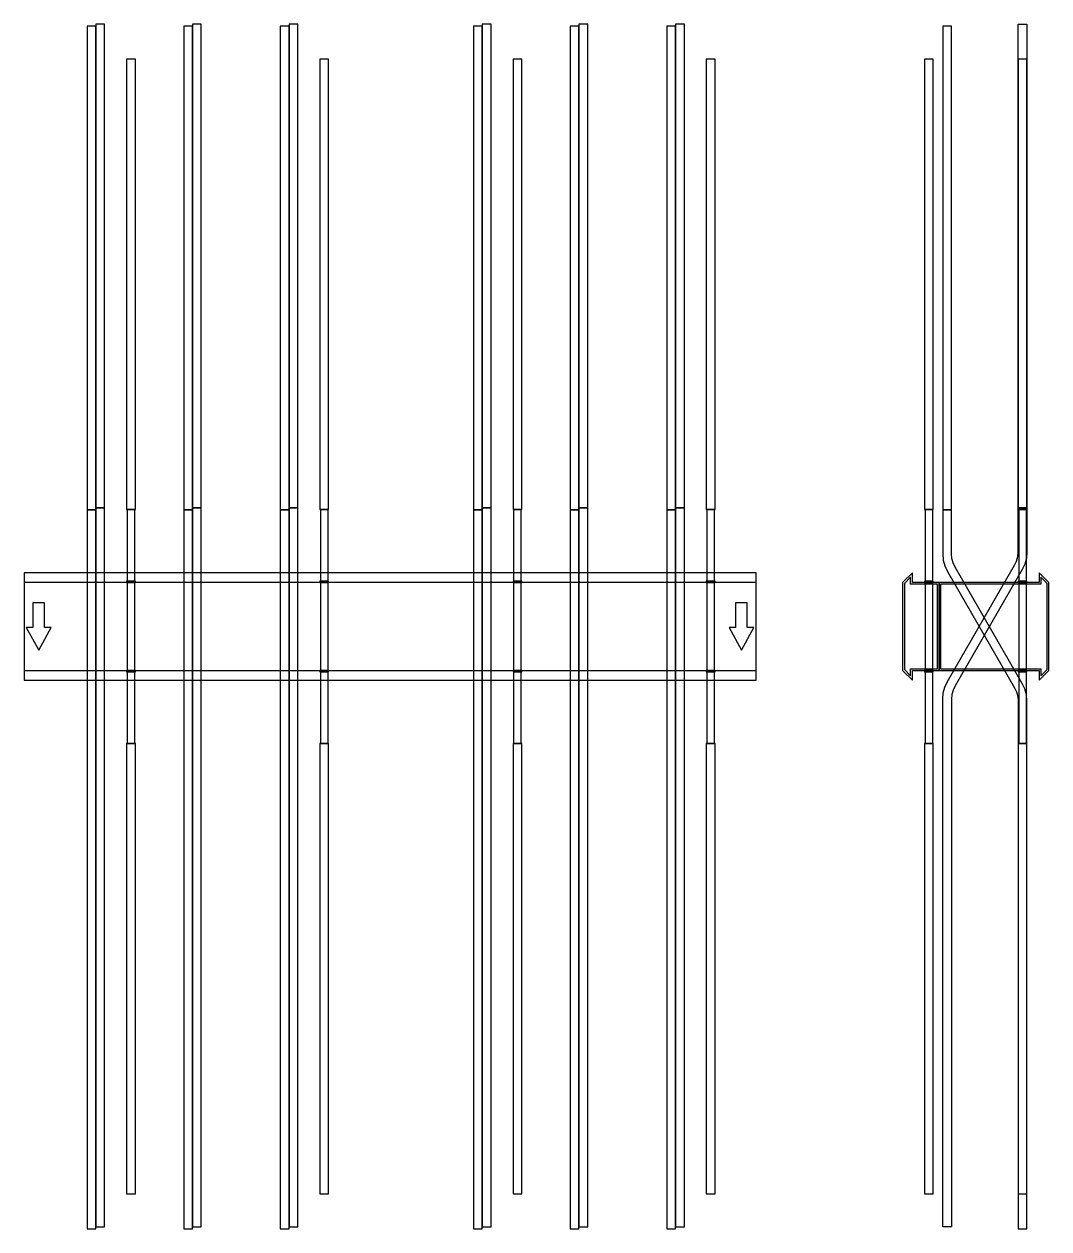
# Model space of a CAD drawing. Extents: x 0 to 1400, y -823 to 823.
import ezdxf

# ---------------------------------------------------------------- set-up
doc = ezdxf.new("R2010")
doc.units = 0
doc.layers.add('Halfen', color=7, linetype='CONTINUOUS')

msp = doc.modelspace()

# ---------------------------------------------------------------- linework, layer by layer
at = {"layer": 'Halfen', "color": 7}
for points in [[(110, 161.914), (110, 822.914), (98, 822.914), (98, 161.914)], [(242, 161.914), (242, 822.914), (230, 822.914), (230, 161.914)], [(374, 161.914), (374, 822.914), (362, 822.914), (362, 161.914)], [(638, 161.914), (638, 822.914), (626, 822.914), (626, 161.914)], [(770, 161.914), (770, 822.914), (758, 822.914), (758, 161.914)], [(902, 161.914), (902, 822.914), (890, 822.914), (890, 161.914)], [(1358, 161.914), (1358, 822.914), (1370, 822.914), (1370, 161.914)], [(98, 159.254), (98, 820.254), (86, 820.254), (86, 159.254)], [(230, 159.254), (230, 820.254), (218, 820.254), (218, 159.254)], [(362, 159.254), (362, 820.254), (350, 820.254), (350, 159.254)], [(626, 159.254), (626, 820.254), (614, 820.254), (614, 159.254)], [(758, 159.254), (758, 820.254), (746, 820.254), (746, 159.254)], [(890, 159.254), (890, 820.254), (878, 820.254), (878, 159.254)], [(1267, 159.254), (1267, 820.254), (1255, 820.254), (1255, 159.254)], [(152, 160), (152, 775), (140, 775), (140, 160)], [(416, 160), (416, 775), (404, 775), (404, 160)], [(680, 160), (680, 775), (668, 775), (668, 160)], [(944, 160), (944, 775), (932, 775), (932, 160)], [(1242, 160), (1242, 775), (1230, 775), (1230, 160)], [(1370, 160), (1370, 775), (1358, 775), (1358, 160)], [(98, -822.914), (98, 159.254), (86, 159.254), (86, -822.914)], [(110, -820.254), (110, 161.914), (98, 161.914), (98, -820.254)], [(151.25, 62), (151.25, 160), (140.75, 160), (140.75, 62)], [(230, -822.914), (230, 159.254), (218, 159.254), (218, -822.914)], [(242, -820.254), (242, 161.914), (230, 161.914), (230, -820.254)], [(362, -822.914), (362, 159.254), (350, 159.254), (350, -822.914)], [(374, -820.254), (374, 161.914), (362, 161.914), (362, -820.254)], [(415.25, 62), (415.25, 160), (404.75, 160), (404.75, 62)], [(626, -822.914), (626, 159.254), (614, 159.254), (614, -822.914)], [(638, -820.254), (638, 161.914), (626, 161.914), (626, -820.254)], [(679.25, 62), (679.25, 160), (668.75, 160), (668.75, 62)], [(758, -822.914), (758, 159.254), (746, 159.254), (746, -822.914)], [(770, -820.254), (770, 161.914), (758, 161.914), (758, -820.254)], [(890, -822.914), (890, 159.254), (878, 159.254), (878, -822.914)], [(902, -820.254), (902, 161.914), (890, 161.914), (890, -820.254)], [(943.25, 62), (943.25, 160), (932.75, 160), (932.75, 62)], [(1241.25, 62), (1241.25, 160), (1230.75, 160), (1230.75, 62)], [(1255, -820.254), (1255, -99.124), (1255.729, -90.789), (1257.895, -82.707), (1261.431, -75.124), (1353.177, 83.785), (1355.829, 89.472), (1357.453, 95.533), (1358, 101.785), (1358, 161.914), (1370, 161.914), (1370, 101.785), (1369.271, 93.449), (1367.105, 85.368), (1363.569, 77.785), (1271.823, -81.124), (1269.171, -86.812), (1267.547, -92.873), (1267, -99.124), (1267, -820.254)], [(1370, -822.914), (1370, -101.785), (1369.271, -93.449), (1367.105, -85.368), (1363.569, -77.785), (1271.823, 81.124), (1269.171, 86.812), (1267.547, 92.873), (1267, 99.124), (1267, 159.254), (1255, 159.254), (1255, 99.124), (1255.729, 90.789), (1257.895, 82.707), (1261.431, 75.124), (1353.177, -83.785), (1355.829, -89.472), (1357.453, -95.533), (1358, -101.785), (1358, -822.914)], [(1369.25, 62), (1369.25, 160), (1358.75, 160), (1358.75, 62)], [(0, -73.5), (1000, -73.5), (1000, 73.5), (0, 73.5)], [(1250, -60), (1250, 60), (1213.5, 60), (1213.5, 73.5), (1200, 60), (1200, -60), (1213.5, -73.5), (1213.5, -60)], [(1248, -58), (1248, 58), (1211, 58), (1211, 67.25), (1202.5, 58.75), (1202.5, -58.75), (1211, -67.25), (1211, -58)], [(1400, -60), (1400, 60), (1386.5, 73.5), (1386.5, 60), (1250, 60), (1250, -60), (1386.5, -60), (1386.5, -73.5)], [(1397.5, -58.75), (1397.5, 58.75), (1389, 67.25), (1389, 58), (1252, 58), (1252, -58), (1389, -58), (1389, -67.25)], [(0, -60), (1000, -60), (1000, 60), (0, 60)], [(152, 60), (152, 62), (140, 62), (140, 60)], [(151.25, -60), (151.25, 60), (140.75, 60), (140.75, -60)], [(416, 60), (416, 62), (404, 62), (404, 60)], [(415.25, -60), (415.25, 60), (404.75, 60), (404.75, -60)], [(680, 60), (680, 62), (668, 62), (668, 60)], [(679.25, -60), (679.25, 60), (668.75, 60), (668.75, -60)], [(944, 60), (944, 62), (932, 62), (932, 60)], [(943.25, -60), (943.25, 60), (932.75, 60), (932.75, -60)], [(1242, 60), (1242, 62), (1230, 62), (1230, 60)], [(1241.25, -60), (1241.25, 60), (1230.75, 60), (1230.75, -60)], [(1370, 60), (1370, 62), (1358, 62), (1358, 60)], [(1369.25, -60), (1369.25, 60), (1358.75, 60), (1358.75, -60)], [(20, -32.5), (37, -1.5), (28, -1.5), (28, 32.5), (12, 32.5), (12, -1.5), (3, -1.5)], [(980, -32.5), (997, -1.5), (988, -1.5), (988, 32.5), (972, 32.5), (972, -1.5), (963, -1.5)], [(152, -62), (152, -60), (140, -60), (140, -62)], [(151.25, -160), (151.25, -62), (140.75, -62), (140.75, -160)], [(416, -62), (416, -60), (404, -60), (404, -62)], [(415.25, -160), (415.25, -62), (404.75, -62), (404.75, -160)], [(680, -62), (680, -60), (668, -60), (668, -62)], [(679.25, -160), (679.25, -62), (668.75, -62), (668.75, -160)], [(944, -62), (944, -60), (932, -60), (932, -62)], [(943.25, -160), (943.25, -62), (932.75, -62), (932.75, -160)], [(1242, -62), (1242, -60), (1230, -60), (1230, -62)], [(1241.25, -160), (1241.25, -62), (1230.75, -62), (1230.75, -160)], [(1370, -62), (1370, -60), (1358, -60), (1358, -62)], [(1369.25, -160), (1369.25, -62), (1358.75, -62), (1358.75, -160)], [(152, -775), (152, -160), (140, -160), (140, -775)], [(416, -775), (416, -160), (404, -160), (404, -775)], [(680, -775), (680, -160), (668, -160), (668, -775)], [(944, -775), (944, -160), (932, -160), (932, -775)], [(1242, -775), (1242, -160), (1230, -160), (1230, -775)], [(1370, -775), (1370, -160), (1358, -160), (1358, -775)]]:
    msp.add_lwpolyline(points, close=True, dxfattribs=at)

doc.saveas('drawing.dxf')
